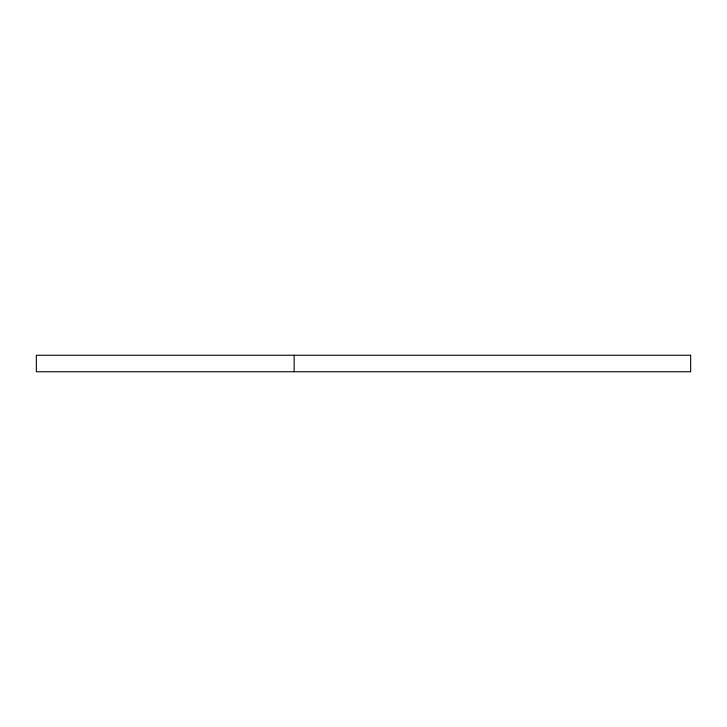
<?xml version="1.0" encoding="UTF-8"?>
<svg xmlns="http://www.w3.org/2000/svg" width="727" height="727" viewBox="0 0 727 727"><rect width="100%" height="100%" fill="white"/><g stroke="black" fill="none" stroke-linecap="round" stroke-linejoin="round"><path stroke-width="1.09" d="M294.153 355.249L294.153 371.751M690.65 355.249L36.35 355.249L36.35 371.751L690.65 371.751L690.65 355.249"/></g></svg>
